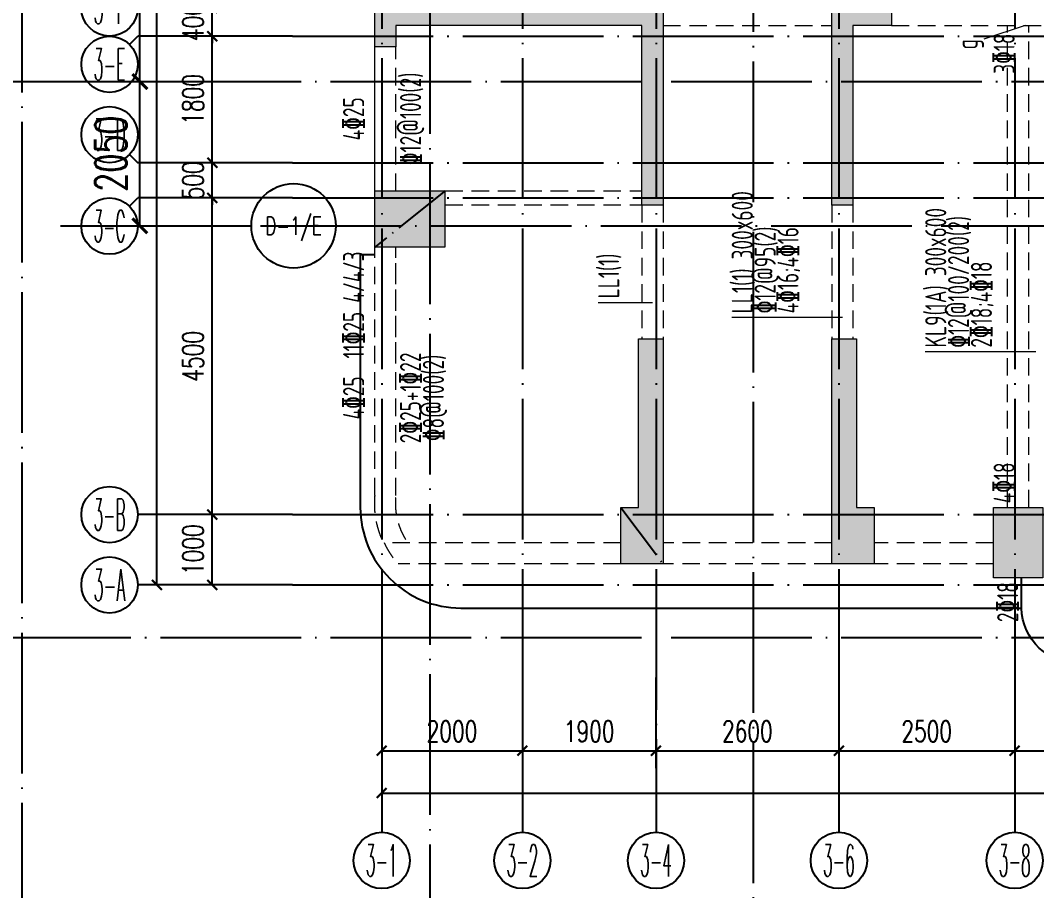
# Model space of a CAD drawing. Header units: millimetres. Extents: x 1089227 to 13101469, y 618865 to 10240562.
# Drawn here: x 3752863 to 3767314, y 4842912 to 4855282 of the extents above; entities that cross this region are included whole.
import ezdxf
from ezdxf.enums import TextEntityAlignment as Align

# ---------------------------------------------------------------- set-up
doc = ezdxf.new("R2010")
doc.units = ezdxf.units.MM
doc.header["$LTSCALE"] = 1000
doc.header["$PDMODE"] = 3
doc.header["$PDSIZE"] = 200
for name, pattern in [('DOTE', [2.42, 2, -0.2, 0.02, -0.2]), ('GB_DASHDOT3', [1.0675, 0.84, -0.105, 0.0175, -0.105]), ('HIDDEN', [0.375, 0.25, -0.125])]:
    doc.linetypes.add(name, pattern=pattern)
doc.layers.get('0').update_dxf_attribs({"linetype": 'CONTINUOUS'})
doc.layers.get('Defpoints').update_dxf_attribs({"linetype": 'CONTINUOUS'})
for name, color, linetype in [('AXIS', 3, 'CONTINUOUS'), ('AXIS_TEXT', 7, 'CONTINUOUS'), ('C-H', 8, 'CONTINUOUS'), ('DOTE', 1, 'DOTE'), ('PUB_DIM', 3, 'CONTINUOUS'), ('S-GRID-DE', 11, 'GB_DASHDOT3'), ('TK-TEXT', 7, 'CONTINUOUS'), ('降板范围', 7, 'CONTINUOUS')]:
    doc.layers.add(name, color=color, linetype=linetype)
for name, color, linetype, lineweight in [('S-BEAM-DASH', 4, 'HIDDEN', 0), ('S-WALL', 31, 'CONTINUOUS', 0), ('梁原位标注', 7, 'CONTINUOUS', 18), ('梁名称编号', 2, 'CONTINUOUS', 18), ('梁标注引线', 2, 'CONTINUOUS', 18), ('梁集中标注', 2, 'CONTINUOUS', 18)]:
    doc.layers.add(name, color=color, linetype=linetype, lineweight=lineweight)
doc.layers.add('TK-MEMO', color=8, linetype='CONTINUOUS', plot=False)
doc.styles.add('_TCH_AXIS', font='COMPLEX', dxfattribs={"bigfont": 'AllInOneBig.shx'})
doc.styles.add('_TCH_DIM_T3', font='SIMPLEX', dxfattribs={"width": 0.705882, "bigfont": 'AllInOneBig.shx'})
doc.styles.add('COMPLEX', font='COMPLEX', dxfattribs={"bigfont": 'AllInOneBig.shx'})
doc.styles.add('SADITK', font='sadixcsg.shx', dxfattribs={"bigfont": 'AllInOneBig.shx'})
doc.styles.add('SADITK-SX', font='simfang.ttf', dxfattribs={"width": 0.7})
doc.styles.add('Style 1', font='yjkeng.shx', dxfattribs={"width": 0.7, "height": 300, "bigfont": 'yjkchn.shx'})
doc.dimstyles.new('_TCH_ARCH&&100', dxfattribs={"dimtxt": 297.5, "dimasz": 100, "dimexe": 250, "dimexo": 300, "dimgap": 126.25, "dimtad": 1, "dimdec": 0, "dimzin": 0, "dimdsep": 46, "dimtxsty": '_TCH_DIM_T3', "dimblk": 'ARCHTICK', "dimcen": 0.09, "dimclrt": 7, "dimazin": 2, "dimtfac": 1, "dimtdec": 0, "dimtix": 1, "dimtmove": 2, "dimatfit": 3, "dimfxl": 0, "dimtolj": 1, "dimtzin": 0, "dimarcsym": 0})
doc.dimstyles.new('_TCH_ARCH&&150', dxfattribs={"dimtxt": 446.25, "dimasz": 150, "dimexe": 375, "dimexo": 450, "dimgap": 189.375, "dimtad": 1, "dimdec": 0, "dimzin": 0, "dimdsep": 46, "dimtxsty": '_TCH_DIM_T3', "dimblk": 'ARCHTICK', "dimcen": 0.09, "dimclrt": 7, "dimazin": 2, "dimtfac": 1, "dimtdec": 0, "dimtix": 1, "dimtmove": 2, "dimatfit": 3, "dimfxl": 0, "dimtolj": 1, "dimtzin": 0, "dimarcsym": 0})

# ---------------------------------------------------------------- blocks, each defined once
blk = doc.blocks.new('template_31-施工图_A0_A0_1.0000_3fa9c08c64a9101061c9a26412af947e', base_point=(-1189, 0))
at = {"layer": 'TK-MEMO', "style": 'SADITK', "width": 0.8}
blk.add_text('同一行需多名人员签字时，印刷体签名：1.同一行人名在同一单元中（图框、同个参照或块），若分多个，签字将出错；', height=28.5, dxfattribs=at).set_placement((-1190.257, 882.089), align=Align.BOTTOM_LEFT)
at = {"layer": 'TK-TEXT', "style": 'SADITK-SX', "width": 0.7}
for tag, p in [('市政会签', (-1176, 381.5)), ('园林会签', (-1176, 343.5)), ('幕墙会签', (-1176, 305.5)), ('装饰会签', (-1176, 267.5)), ('燃气会签', (-1176, 229.5)), ('暖通会签', (-1176, 191.5)), ('电气会签', (-1176, 153.5)), ('给排水会签', (-1176, 115.5)), ('结构会签', (-1176, 77.5)), ('建筑会签', (-1176, 39.5))]:
    blk.add_attdef(tag, text='', height=4, rotation=90, dxfattribs=at).set_placement(p, align=Align.MIDDLE_CENTER)
for tag, height, p in [('专业审定', 4, (1134.75, 268)), ('专业审核', 4, (1134.75, 248)), ('项目负责1', 4, (1134.75, 238)), ('项目负责2', 4, (1134.75, 228)), ('专业负责1', 4, (1134.75, 218)), ('专业负责2', 4, (1134.75, 208)), ('专业校对', 4, (1134.75, 198)), ('专业设计', 4, (1134.75, 188)), ('方案设计', 4, (1134.75, 178)), ('专业制图', 4, (1134.75, 168)), ('建设单位_001', 4, (1148.5, 140)), ('建设地点_001', 4, (1148.5, 124)), ('工程名称_001', 4, (1148.5, 106)), ('子项名称_001', 4, (1148.5, 86)), ('图纸名称_001', 4, (1148.5, 66)), ('版次', 4, (1129.5, 53)), ('日期', 4, (1165, 53)), ('图别', 4, (1129.5, 43)), ('图号', 4, (1165, 43)), ('合同号', 4, (1136, 30)), ('项目编号1', 2, (1114.065, 13.581)), ('阶段编号1', 2, (1132.25, 13.75)), ('子项编号1', 2, (1144.75, 13.75))]:
    blk.add_attdef(tag, text='', height=height, dxfattribs=at).set_placement(p, align=Align.MIDDLE_CENTER)
blk = doc.blocks.new('_ArchTick')
at = {"color": 0, "linetype": 'ByBlock', "const_width": 0.3}
blk.add_lwpolyline([(-0.707, -0.707), (0.707, 0.707)], dxfattribs=at)
blk = doc.blocks.new('*D119')
at = {"layer": 'AXIS', "color": 0, "lineweight": -2, "transparency": 16777216}
for p, q in [((-146174, 20732), (-146174, 18837)), ((-115024, 20732), (-115024, 18837)), ((-146174, 19087), (-115024, 19087))]:
    blk.add_line(p, q, dxfattribs=at)
at = {"layer": 'Defpoints', "color": 0, "transparency": 16777216}
for p in [(-146174, 21032), (-115024, 21032), (-115024, 19087)]:
    blk.add_point(p, dxfattribs=at)
at = {"layer": 'AXIS', "color": 0, "lineweight": -2, "transparency": 16777216, "xscale": 100, "yscale": 100, "zscale": 100, "rotation": 180}
blk.add_blockref('_ArchTick', (-146174, 19087), dxfattribs=at)
at = {"layer": 'AXIS', "color": 0, "lineweight": -2, "transparency": 16777216, "xscale": 100, "yscale": 100, "zscale": 100}
blk.add_blockref('_ArchTick', (-115024, 19087), dxfattribs=at)
at = {"layer": 'AXIS', "color": 7, "transparency": 16777216, "insert": (-130599, 19362), "char_height": 297.5, "attachment_point": 5, "style": '_TCH_DIM_T3'}
blk.add_mtext('\\A1;31150', dxfattribs=at)
blk = doc.blocks.new('*D120')
at = {"layer": 'AXIS', "color": 0, "lineweight": -2, "transparency": 16777216}
for p, q in [((-146174, 20732), (-146174, 19439)), ((-144174, 20732), (-144174, 19439)), ((-146174, 19689), (-144174, 19689))]:
    blk.add_line(p, q, dxfattribs=at)
at = {"layer": 'Defpoints', "color": 0, "transparency": 16777216}
for p in [(-146174, 21032), (-144174, 21032), (-144174, 19689)]:
    blk.add_point(p, dxfattribs=at)
at = {"layer": 'AXIS', "color": 0, "lineweight": -2, "transparency": 16777216, "xscale": 100, "yscale": 100, "zscale": 100, "rotation": 180}
blk.add_blockref('_ArchTick', (-146174, 19689), dxfattribs=at)
at = {"layer": 'AXIS', "color": 0, "lineweight": -2, "transparency": 16777216, "xscale": 100, "yscale": 100, "zscale": 100}
blk.add_blockref('_ArchTick', (-144174, 19689), dxfattribs=at)
at = {"layer": 'AXIS', "color": 7, "transparency": 16777216, "insert": (-145174, 19964), "char_height": 297.5, "attachment_point": 5, "style": '_TCH_DIM_T3'}
blk.add_mtext('\\A1;2000', dxfattribs=at)
blk = doc.blocks.new('*D121')
at = {"layer": 'AXIS', "color": 0, "lineweight": -2, "transparency": 16777216}
for p, q in [((-144174, 20732), (-144174, 19439)), ((-142274, 20732), (-142274, 19439)), ((-144174, 19689), (-142274, 19689))]:
    blk.add_line(p, q, dxfattribs=at)
at = {"layer": 'Defpoints', "color": 0, "transparency": 16777216}
for p in [(-144174, 21032), (-142274, 21032), (-142274, 19689)]:
    blk.add_point(p, dxfattribs=at)
at = {"layer": 'AXIS', "color": 0, "lineweight": -2, "transparency": 16777216, "xscale": 100, "yscale": 100, "zscale": 100, "rotation": 180}
blk.add_blockref('_ArchTick', (-144174, 19689), dxfattribs=at)
at = {"layer": 'AXIS', "color": 0, "lineweight": -2, "transparency": 16777216, "xscale": 100, "yscale": 100, "zscale": 100}
blk.add_blockref('_ArchTick', (-142274, 19689), dxfattribs=at)
at = {"layer": 'AXIS', "color": 7, "transparency": 16777216, "insert": (-143224, 19964), "char_height": 297.5, "attachment_point": 5, "style": '_TCH_DIM_T3'}
blk.add_mtext('\\A1;1900', dxfattribs=at)
blk = doc.blocks.new('*D122')
at = {"layer": 'AXIS', "color": 0, "lineweight": -2, "transparency": 16777216}
for p, q in [((-142274, 20732), (-142274, 19439)), ((-139674, 20732), (-139674, 19439)), ((-142274, 19689), (-139674, 19689))]:
    blk.add_line(p, q, dxfattribs=at)
at = {"layer": 'Defpoints', "color": 0, "transparency": 16777216}
for p in [(-142274, 21032), (-139674, 21032), (-139674, 19689)]:
    blk.add_point(p, dxfattribs=at)
at = {"layer": 'AXIS', "color": 0, "lineweight": -2, "transparency": 16777216, "xscale": 100, "yscale": 100, "zscale": 100, "rotation": 180}
blk.add_blockref('_ArchTick', (-142274, 19689), dxfattribs=at)
at = {"layer": 'AXIS', "color": 0, "lineweight": -2, "transparency": 16777216, "xscale": 100, "yscale": 100, "zscale": 100}
blk.add_blockref('_ArchTick', (-139674, 19689), dxfattribs=at)
at = {"layer": 'AXIS', "color": 7, "transparency": 16777216, "insert": (-140974, 19964), "char_height": 297.5, "attachment_point": 5, "style": '_TCH_DIM_T3'}
blk.add_mtext('\\A1;2600', dxfattribs=at)
blk = doc.blocks.new('*D123')
at = {"layer": 'AXIS', "color": 0, "lineweight": -2, "transparency": 16777216}
for p, q in [((-139674, 20732), (-139674, 19439)), ((-137174, 20732), (-137174, 19439)), ((-139674, 19689), (-137174, 19689))]:
    blk.add_line(p, q, dxfattribs=at)
at = {"layer": 'Defpoints', "color": 0, "transparency": 16777216}
for p in [(-139674, 21032), (-137174, 21032), (-137174, 19689)]:
    blk.add_point(p, dxfattribs=at)
at = {"layer": 'AXIS', "color": 0, "lineweight": -2, "transparency": 16777216, "xscale": 100, "yscale": 100, "zscale": 100, "rotation": 180}
blk.add_blockref('_ArchTick', (-139674, 19689), dxfattribs=at)
at = {"layer": 'AXIS', "color": 0, "lineweight": -2, "transparency": 16777216, "xscale": 100, "yscale": 100, "zscale": 100}
blk.add_blockref('_ArchTick', (-137174, 19689), dxfattribs=at)
at = {"layer": 'AXIS', "color": 7, "transparency": 16777216, "insert": (-138424, 19964), "char_height": 297.5, "attachment_point": 5, "style": '_TCH_DIM_T3'}
blk.add_mtext('\\A1;2500', dxfattribs=at)
blk = doc.blocks.new('*D124')
at = {"layer": 'AXIS', "color": 0, "lineweight": -2, "transparency": 16777216}
for p, q in [((-137174, 20732), (-137174, 19439)), ((-134474, 20732), (-134474, 19439)), ((-137174, 19689), (-134474, 19689))]:
    blk.add_line(p, q, dxfattribs=at)
at = {"layer": 'Defpoints', "color": 0, "transparency": 16777216}
for p in [(-137174, 21032), (-134474, 21032), (-134474, 19689)]:
    blk.add_point(p, dxfattribs=at)
at = {"layer": 'AXIS', "color": 0, "lineweight": -2, "transparency": 16777216, "xscale": 100, "yscale": 100, "zscale": 100, "rotation": 180}
blk.add_blockref('_ArchTick', (-137174, 19689), dxfattribs=at)
at = {"layer": 'AXIS', "color": 0, "lineweight": -2, "transparency": 16777216, "xscale": 100, "yscale": 100, "zscale": 100}
blk.add_blockref('_ArchTick', (-134474, 19689), dxfattribs=at)
at = {"layer": 'AXIS', "color": 7, "transparency": 16777216, "insert": (-135824, 19964), "char_height": 297.5, "attachment_point": 5, "style": '_TCH_DIM_T3'}
blk.add_mtext('\\A1;2700', dxfattribs=at)
blk = doc.blocks.new('_AXISO')
blk.add_circle((0, 0), 0.5)
at = {"layer": 'AXIS_TEXT', "style": 'COMPLEX', "width": 1.041667}
blk.add_attdef('A', text='', height=0.56, dxfattribs=at).set_placement((-0.25, -0.28), (0.25, -0.28), align=Align.FIT)
blk = doc.blocks.new('*D136')
at = {"layer": 'AXIS', "color": 0, "lineweight": -2, "transparency": 16777216}
for p, q in [((-147742, 58546), (-149621, 58546)), ((-149371, 22046), (-149371, 58546)), ((-147742, 22046), (-149621, 22046))]:
    blk.add_line(p, q, dxfattribs=at)
at = {"layer": 'Defpoints', "color": 0, "transparency": 16777216}
for p in [(-149371, 58546), (-147442, 58546), (-147442, 22046)]:
    blk.add_point(p, dxfattribs=at)
at = {"layer": 'AXIS', "color": 0, "lineweight": -2, "transparency": 16777216, "xscale": 100, "yscale": 100, "zscale": 100}
for p, rotation in [((-149371, 58546), 90), ((-149371, 22046), 270)]:
    blk.add_blockref('_ArchTick', p, dxfattribs=dict(at, rotation=rotation))
at = {"layer": 'AXIS', "color": 7, "transparency": 16777216, "insert": (-149646, 40296), "char_height": 297.5, "attachment_point": 5, "rotation": 90, "style": '_TCH_DIM_T3'}
blk.add_mtext('\\A1;36500', dxfattribs=at)
blk = doc.blocks.new('*D137')
at = {"layer": 'AXIS', "color": 0, "lineweight": -2, "transparency": 16777216}
for p, q in [((-147742, 23046), (-148833, 23046)), ((-148583, 22046), (-148583, 23046)), ((-147742, 22046), (-148833, 22046))]:
    blk.add_line(p, q, dxfattribs=at)
at = {"layer": 'Defpoints', "color": 0, "transparency": 16777216}
for p in [(-148583, 23046), (-147442, 23046), (-147442, 22046)]:
    blk.add_point(p, dxfattribs=at)
at = {"layer": 'AXIS', "color": 0, "lineweight": -2, "transparency": 16777216, "xscale": 100, "yscale": 100, "zscale": 100}
for p, rotation in [((-148583, 23046), 90), ((-148583, 22046), 270)]:
    blk.add_blockref('_ArchTick', p, dxfattribs=dict(at, rotation=rotation))
at = {"layer": 'AXIS', "color": 7, "transparency": 16777216, "insert": (-148858, 22546), "char_height": 297.5, "attachment_point": 5, "rotation": 90, "style": '_TCH_DIM_T3'}
blk.add_mtext('\\A1;1000', dxfattribs=at)
blk = doc.blocks.new('*D138')
at = {"layer": 'AXIS', "color": 0, "lineweight": -2, "transparency": 16777216}
for p, q in [((-147742, 27546), (-148833, 27546)), ((-148583, 23046), (-148583, 27546)), ((-147742, 23046), (-148833, 23046))]:
    blk.add_line(p, q, dxfattribs=at)
at = {"layer": 'Defpoints', "color": 0, "transparency": 16777216}
for p in [(-148583, 27546), (-147442, 27546), (-147442, 23046)]:
    blk.add_point(p, dxfattribs=at)
at = {"layer": 'AXIS', "color": 0, "lineweight": -2, "transparency": 16777216, "xscale": 100, "yscale": 100, "zscale": 100}
for p, rotation in [((-148583, 27546), 90), ((-148583, 23046), 270)]:
    blk.add_blockref('_ArchTick', p, dxfattribs=dict(at, rotation=rotation))
at = {"layer": 'AXIS', "color": 7, "transparency": 16777216, "insert": (-148858, 25296), "char_height": 297.5, "attachment_point": 5, "rotation": 90, "style": '_TCH_DIM_T3'}
blk.add_mtext('\\A1;4500', dxfattribs=at)
blk = doc.blocks.new('*D139')
at = {"layer": 'AXIS', "color": 0, "lineweight": -2, "transparency": 16777216}
for p, q in [((-147742, 28046), (-148833, 28046)), ((-148583, 28046), (-148583, 28146)), ((-148583, 27546), (-148583, 28046)), ((-147742, 27546), (-148833, 27546)), ((-148583, 27546), (-148583, 27446))]:
    blk.add_line(p, q, dxfattribs=at)
at = {"layer": 'Defpoints', "color": 0, "transparency": 16777216}
for p in [(-148583, 28046), (-147442, 28046), (-147442, 27546)]:
    blk.add_point(p, dxfattribs=at)
at = {"layer": 'AXIS', "color": 0, "lineweight": -2, "transparency": 16777216, "xscale": 100, "yscale": 100, "zscale": 100}
for p, rotation in [((-148583, 28046), 270), ((-148583, 27546), 90)]:
    blk.add_blockref('_ArchTick', p, dxfattribs=dict(at, rotation=rotation))
at = {"layer": 'AXIS', "color": 7, "transparency": 16777216, "insert": (-148858, 27796), "char_height": 297.5, "attachment_point": 5, "rotation": 90, "style": '_TCH_DIM_T3'}
blk.add_mtext('\\A1;500', dxfattribs=at)
blk = doc.blocks.new('*D140')
at = {"layer": 'AXIS', "color": 0, "lineweight": -2, "transparency": 16777216}
for p, q in [((-147742, 29846), (-148833, 29846)), ((-148583, 28046), (-148583, 29846)), ((-147742, 28046), (-148833, 28046))]:
    blk.add_line(p, q, dxfattribs=at)
at = {"layer": 'Defpoints', "color": 0, "transparency": 16777216}
for p in [(-148583, 29846), (-147442, 29846), (-147442, 28046)]:
    blk.add_point(p, dxfattribs=at)
at = {"layer": 'AXIS', "color": 0, "lineweight": -2, "transparency": 16777216, "xscale": 100, "yscale": 100, "zscale": 100}
for p, rotation in [((-148583, 29846), 90), ((-148583, 28046), 270)]:
    blk.add_blockref('_ArchTick', p, dxfattribs=dict(at, rotation=rotation))
at = {"layer": 'AXIS', "color": 7, "transparency": 16777216, "insert": (-148858, 28946), "char_height": 297.5, "attachment_point": 5, "rotation": 90, "style": '_TCH_DIM_T3'}
blk.add_mtext('\\A1;1800', dxfattribs=at)
blk = doc.blocks.new('*D141')
at = {"layer": 'AXIS', "color": 0, "lineweight": -2, "transparency": 16777216}
for p, q in [((-147742, 30246), (-148833, 30246)), ((-148583, 30246), (-148583, 30346)), ((-148583, 29846), (-148583, 30246)), ((-147742, 29846), (-148833, 29846)), ((-148583, 29846), (-148583, 29746))]:
    blk.add_line(p, q, dxfattribs=at)
at = {"layer": 'Defpoints', "color": 0, "transparency": 16777216}
for p in [(-148583, 30246), (-147442, 30246), (-147442, 29846)]:
    blk.add_point(p, dxfattribs=at)
at = {"layer": 'AXIS', "color": 0, "lineweight": -2, "transparency": 16777216, "xscale": 100, "yscale": 100, "zscale": 100}
for p, rotation in [((-148583, 30246), 270), ((-148583, 29846), 90)]:
    blk.add_blockref('_ArchTick', p, dxfattribs=dict(at, rotation=rotation))
at = {"layer": 'AXIS', "color": 7, "transparency": 16777216, "insert": (-148858, 30046), "char_height": 297.5, "attachment_point": 5, "rotation": 90, "style": '_TCH_DIM_T3'}
blk.add_mtext('\\A1;400', dxfattribs=at)
blk = doc.blocks.new('*D502')
at = {"layer": 'Defpoints', "color": 0, "transparency": 16777216}
for p in [(-151190, 37150), (-149613, 37150), (-151190, 29200)]:
    blk.add_point(p, dxfattribs=at)
at = {"layer": 'PUB_DIM', "color": 0, "lineweight": -2, "transparency": 16777216}
for p, q in [((-150740, 37150), (-149238, 37150)), ((-149613, 29200), (-149613, 37150)), ((-150740, 29200), (-149238, 29200))]:
    blk.add_line(p, q, dxfattribs=at)
at = {"layer": 'PUB_DIM', "color": 0, "lineweight": -2, "transparency": 16777216, "xscale": 150, "yscale": 150, "zscale": 150}
for p, rotation in [((-149613, 37150), 90), ((-149613, 29200), 270)]:
    blk.add_blockref('_ArchTick', p, dxfattribs=dict(at, rotation=rotation))
at = {"layer": 'PUB_DIM', "color": 7, "transparency": 16777216, "insert": (-150025, 33175), "char_height": 446.2, "attachment_point": 5, "rotation": 90, "style": '_TCH_DIM_T3'}
blk.add_mtext('\\A1;7950', dxfattribs=at)
blk = doc.blocks.new('*D503')
at = {"layer": 'Defpoints', "color": 0, "transparency": 16777216}
for p in [(-151190, 29200), (-149613, 29200), (-151190, 27150)]:
    blk.add_point(p, dxfattribs=at)
at = {"layer": 'PUB_DIM', "color": 0, "lineweight": -2, "transparency": 16777216}
for p, q in [((-150740, 29200), (-149238, 29200)), ((-149613, 27150), (-149613, 29200)), ((-150740, 27150), (-149238, 27150))]:
    blk.add_line(p, q, dxfattribs=at)
at = {"layer": 'PUB_DIM', "color": 0, "lineweight": -2, "transparency": 16777216, "xscale": 150, "yscale": 150, "zscale": 150}
for p, rotation in [((-149613, 29200), 90), ((-149613, 27150), 270)]:
    blk.add_blockref('_ArchTick', p, dxfattribs=dict(at, rotation=rotation))
at = {"layer": 'PUB_DIM', "color": 7, "transparency": 16777216, "insert": (-150025, 28175), "char_height": 446.2, "attachment_point": 5, "rotation": 90, "style": '_TCH_DIM_T3'}
blk.add_mtext('\\A1;2050', dxfattribs=at)
blk = doc.blocks.new('QZ-TL-0808')
at = {"layer": 'C-H'}
for points in [[(-106341, -66068), (-106341, -65468), (-102241, -65468), (-102241, -68318), (-102541, -68318), (-102541, -65768), (-106041, -65768), (-106041, -66068)], [(-99841, -68318), (-99841, -65468), (-98991, -65468), (-98991, -65768), (-99541, -65768), (-99541, -68318)], [(-106341, -68118), (-105341, -68118), (-105341, -68918), (-106341, -68918)], [(-102841, -73418), (-102841, -72618), (-102591, -72618), (-102591, -70218), (-102241, -70218), (-102241, -73418)], [(-99841, -73418), (-99841, -70218), (-99491, -70218), (-99491, -72618), (-99241, -72618), (-99241, -73418)], [(-97541, -72618), (-96841, -72618), (-96841, -73618), (-97541, -73618)]]:
    blk.add_hatch(color=256, dxfattribs=at).paths.add_polyline_path(points)
at = {"layer": 'S-WALL'}
for points in [[(-106341, -66068), (-106341, -65468), (-102241, -65468), (-102241, -68318), (-102541, -68318), (-102541, -65768), (-106041, -65768), (-106041, -66068), (-106341, -66068)], [(-99841, -68318), (-99841, -65468), (-98991, -65468), (-98991, -65768), (-99541, -65768), (-99541, -68318), (-99841, -68318)], [(-102841, -73418), (-102841, -72618), (-102591, -72618), (-102591, -70218), (-102241, -70218), (-102241, -73418), (-102841, -73418)], [(-99841, -73418), (-99841, -70218), (-99491, -70218), (-99491, -72618), (-99241, -72618), (-99241, -73418), (-99841, -73418)]]:
    blk.add_lwpolyline(points, dxfattribs=at)
for points in [[(-106341, -68118), (-105341, -68118), (-105341, -68918), (-106341, -68918)], [(-97541, -72618), (-96841, -72618), (-96841, -73618), (-97541, -73618)]]:
    blk.add_lwpolyline(points, close=True, dxfattribs=at)
blk = doc.blocks.new('1F柱网-0808')
blk.add_blockref('QZ-TL-0808', (144880, 148457))
blk = doc.blocks.new('2FJGBZ')
at = {"layer": 'S-BEAM-DASH'}
for p, q in [((42639, 82689), (45039, 82689)), ((45889, 82689), (48839, 82689)), ((47539, 75839), (47539, 82689)), ((47839, 75839), (47839, 82689)), ((38839, 80339), (38839, 82389)), ((39541, 80340), (42339, 80340)), ((39541, 80140), (42339, 80140)), ((42339, 80139), (42339, 78239)), ((42639, 80139), (42639, 78239)), ((45039, 80139), (45039, 78239)), ((45339, 80139), (45339, 78239)), ((38540, 76012), (38539, 79539)), ((38839, 77939), (38839, 79539)), ((38840, 76012), (38839, 79539)), ((42041, 75338), (38664, 75338)), ((45041, 75339), (42639, 75338)), ((47339, 75339), (45639, 75339)), ((42039, 75038), (38873, 75038)), ((45039, 75039), (42641, 75038)), ((47339, 75039), (45641, 75039))]:
    blk.add_line(p, q, dxfattribs=at)
at = {"layer": 'S-BEAM-DASH', "linetype": 'Continuous'}
blk.add_line((38539, 80339), (38539, 82389), dxfattribs=at)
at = {"layer": 'S-BEAM-DASH'}
for points in [[(38664, 75338, -0.139622), (38540, 76012)], [(39013, 75338, -0.18147), (38838, 75984, -0.139622)], [(38675, 75338, 0.075292), (38873, 75038, 0.075292)]]:
    blk.add_lwpolyline(points, format="xyb", dxfattribs=at)
at = {"layer": 'S-GRID-DE'}
for p, q in [((39541, 80340), (38539, 79539)), ((42041, 75840), (42641, 75038))]:
    blk.add_line(p, q, dxfattribs=at)
at = {"layer": '降板范围'}
for points in [[(38539, 79430), (38335, 79430), (38335, 75841, 0.414214), (39765, 74411), (47735, 74410), (47735, 74839)], [(52764, 73839), (52764, 73610), (48565, 73610, -0.40367), (47735, 74410, 1.541555)]]:
    blk.add_lwpolyline(points, format="xyb", dxfattribs=at)
blk.add_blockref('1F柱网-0808', (0, 0))
blk = doc.blocks.new('塔楼轴网260428')
at = {"layer": 'AXIS'}
for p, q in [((-149760.9, 29728.5), (-149643.7, 29845.6)), ((-147441.8, 29845.6), (-149643.7, 29845.6)), ((-149760.9, 28162.8), (-149643.7, 28045.6)), ((-147441.8, 28045.6), (-149643.7, 28045.6)), ((-149760.9, 27428.5), (-149643.7, 27545.6)), ((-147441.8, 27545.6), (-149643.7, 27545.6)), ((-147441.8, 23045.6), (-149643.7, 23045.6)), ((-147441.8, 22045.6), (-149643.7, 22045.6)), ((-146173.7, 18841.8), (-146173.7, 18529.8)), ((-144173.7, 18841.8), (-144173.7, 18529.8)), ((-142273.7, 18841.8), (-142273.7, 18529.8)), ((-139673.7, 18841.8), (-139673.7, 18529.8)), ((-137173.7, 18841.8), (-137173.7, 18529.8))]:
    blk.add_line(p, q, dxfattribs=at)
at = {"layer": 'DOTE', "color": 14}
for p, q in [((-146173.7, 63411.5), (-146173.7, 18841.8)), ((-144173.7, 63411.5), (-144173.7, 18841.8)), ((-142273.7, 63411.5), (-142273.7, 18841.8)), ((-139673.7, 63411.5), (-139673.7, 18841.8)), ((-137173.7, 63411.5), (-137173.7, 18841.8)), ((-147441.8, 29845.6), (-114108.2, 29845.6)), ((-147441.8, 28045.6), (-114108.2, 28045.6)), ((-147441.8, 27545.6), (-114108.2, 27545.6)), ((-147441.8, 23045.6), (-114108.2, 23045.6)), ((-147441.8, 22045.6), (-114108.2, 22045.6))]:
    blk.add_line(p, q, dxfattribs=at)
at = {"layer": 'AXIS'}
ref = blk.add_blockref('_AXISO', (-150043.7, 30245.6), dxfattribs=dict(at, xscale=800, yscale=800, zscale=800))
ref.add_attrib('A', '3-F', dxfattribs={"layer": 'AXIS_TEXT', "height": 452.55, "style": '_TCH_AXIS', "width": 0.344262}).set_placement((-150270, 30019.3), (-149817.4, 30019.3), align=Align.FIT)
ref = blk.add_blockref('_AXISO', (-150043.7, 29445.6), dxfattribs=dict(at, xscale=800, yscale=800, zscale=800))
ref.add_attrib('A', '3-E', dxfattribs={"layer": 'AXIS_TEXT', "height": 452.55, "style": '_TCH_AXIS', "width": 0.344262}).set_placement((-150270, 29219.3), (-149817.4, 29219.3), align=Align.FIT)
ref = blk.add_blockref('_AXISO', (-150043.7, 28445.6), dxfattribs=dict(at, xscale=800, yscale=800, zscale=800))
ref.add_attrib('A', '3-D', dxfattribs={"layer": 'AXIS_TEXT', "height": 452.55, "style": '_TCH_AXIS', "width": 0.33871}).set_placement((-150270, 28219.3), (-149817.4, 28219.3), align=Align.FIT)
ref = blk.add_blockref('_AXISO', (-150043.7, 27145.6), dxfattribs=dict(at, xscale=800, yscale=800, zscale=800))
ref.add_attrib('A', '3-C', dxfattribs={"layer": 'AXIS_TEXT', "height": 452.55, "style": '_TCH_AXIS', "width": 0.35}).set_placement((-150270, 26919.3), (-149817.4, 26919.3), align=Align.FIT)
ref = blk.add_blockref('_AXISO', (-150043.7, 23045.6), dxfattribs=dict(at, xscale=800, yscale=800, zscale=800))
ref.add_attrib('A', '3-B', dxfattribs={"layer": 'AXIS_TEXT', "height": 452.55, "style": '_TCH_AXIS', "width": 0.33871}).set_placement((-150270, 22819.3), (-149817.4, 22819.3), align=Align.FIT)
ref = blk.add_blockref('_AXISO', (-150043.7, 22045.6), dxfattribs=dict(at, xscale=800, yscale=800, zscale=800))
ref.add_attrib('A', '3-A', dxfattribs={"layer": 'AXIS_TEXT', "height": 452.55, "style": '_TCH_AXIS', "width": 0.333333}).set_placement((-150270, 21819.3), (-149817.4, 21819.3), align=Align.FIT)
ref = blk.add_blockref('_AXISO', (-146173.7, 18129.8), dxfattribs=dict(at, xscale=800, yscale=800, zscale=800))
ref.add_attrib('A', '3-1', dxfattribs={"layer": 'AXIS_TEXT', "height": 452.55, "style": '_TCH_AXIS', "width": 0.388889}).set_placement((-146400, 17903.5), (-145947.5, 17903.5), align=Align.FIT)
ref = blk.add_blockref('_AXISO', (-144173.7, 18129.8), dxfattribs=dict(at, xscale=800, yscale=800, zscale=800))
ref.add_attrib('A', '3-2', dxfattribs={"layer": 'AXIS_TEXT', "height": 452.55, "style": '_TCH_AXIS', "width": 0.355932}).set_placement((-144400, 17903.5), (-143947.5, 17903.5), align=Align.FIT)
ref = blk.add_blockref('_AXISO', (-142273.7, 18129.8), dxfattribs=dict(at, xscale=800, yscale=800, zscale=800))
ref.add_attrib('A', '3-4', dxfattribs={"layer": 'AXIS_TEXT', "height": 452.55, "style": '_TCH_AXIS', "width": 0.344262}).set_placement((-142500, 17903.5), (-142047.5, 17903.5), align=Align.FIT)
ref = blk.add_blockref('_AXISO', (-139673.7, 18129.8), dxfattribs=dict(at, xscale=800, yscale=800, zscale=800))
ref.add_attrib('A', '3-6', dxfattribs={"layer": 'AXIS_TEXT', "height": 452.55, "style": '_TCH_AXIS', "width": 0.355932}).set_placement((-139900, 17903.5), (-139447.5, 17903.5), align=Align.FIT)
ref = blk.add_blockref('_AXISO', (-137173.7, 18129.8), dxfattribs=dict(at, xscale=800, yscale=800, zscale=800))
ref.add_attrib('A', '3-8', dxfattribs={"layer": 'AXIS_TEXT', "height": 452.55, "style": '_TCH_AXIS', "width": 0.355932}).set_placement((-137400, 17903.5), (-136947.5, 17903.5), align=Align.FIT)
for p1, p2, distance, picture, middle in [((-147441.8, 22045.6), (-147441.8, 58545.6), 1928.9, '*D136', (-149645.7, 40295.6)), ((-147441.8, 29845.6), (-147441.8, 30245.6), 1140.9, '*D141', (-148857.7, 30045.6)), ((-147441.8, 28045.6), (-147441.8, 29845.6), 1140.9, '*D140', (-148857.7, 28945.6)), ((-147441.8, 27545.6), (-147441.8, 28045.6), 1140.9, '*D139', (-148857.7, 27795.6)), ((-147441.8, 23045.6), (-147441.8, 27545.6), 1140.9, '*D138', (-148857.7, 25295.6)), ((-147441.8, 22045.6), (-147441.8, 23045.6), 1140.9, '*D137', (-148857.7, 22545.6)), ((-146173.7, 21031.7), (-115023.7, 21031.7), -1944.9, '*D119', (-130598.7, 19361.9)), ((-146173.7, 21031.7), (-144173.7, 21031.7), -1343.1, '*D120', (-145173.7, 19963.6)), ((-144173.7, 21031.7), (-142273.7, 21031.7), -1343.1, '*D121', (-143223.7, 19963.6)), ((-142273.7, 21031.7), (-139673.7, 21031.7), -1343.1, '*D122', (-140973.7, 19963.6)), ((-139673.7, 21031.7), (-137173.7, 21031.7), -1343.1, '*D123', (-138423.7, 19963.6)), ((-137173.7, 21031.7), (-134473.7, 21031.7), -1343.1, '*D124', (-135823.7, 19963.6))]:
    dim = blk.add_aligned_dim(p1=p1, p2=p2, distance=distance, dimstyle='_TCH_ARCH&&100', dxfattribs=at)
    dim.commit()
    dim.dimension.update_dxf_attribs({"geometry": picture, "text_midpoint": middle})
blk = doc.blocks.new('裙房轴网260428')
at = {"layer": 'AXIS'}
blk.add_line((-149526.5, 27150), (-148026.5, 27150), dxfattribs=at)
at = {"layer": 'DOTE', "color": 16, "linetype": 'DOTE'}
for p, q in [((-140890, 73046.5), (-140890, -1000)), ((-145490, 71595.9), (-145490, -1000)), ((-151290, 69766.8), (-151290, -1000)), ((-163840, 29200), (-43972.1, 29200)), ((-147897.2, 27150), (-101831.4, 27150)), ((-163840, 21300), (-43972.1, 21300))]:
    blk.add_line(p, q, dxfattribs=at)
at = {"layer": 'AXIS'}
ref = blk.add_blockref('_AXISO', (-147426.5, 27150), dxfattribs=dict(at, xscale=1200, yscale=1200, zscale=1200))
ref.add_attrib('A', 'D-1/E', dxfattribs={"layer": 'AXIS_TEXT', "height": 253.71, "style": '_TCH_AXIS', "width": 0.65625}).set_placement((-147826.9, 27023.1), (-147026.1, 27023.1), align=Align.FIT)
at = {"layer": 'PUB_DIM'}
for p1, p2, picture, middle in [((-151190, 29200), (-151190, 37150), '*D502', (-150025.1, 33175)), ((-151190, 27150), (-151190, 29200), '*D503', (-150025.1, 28175))]:
    dim = blk.add_aligned_dim(p1=p1, p2=p2, distance=-1577.4, dimstyle='_TCH_ARCH&&150', dxfattribs=at)
    dim.commit()
    dim.dimension.update_dxf_attribs({"geometry": picture, "text_midpoint": middle})
blk = doc.blocks.new('04地块地下轴网260428')
for name in ['裙房轴网260428', '塔楼轴网260428']:
    blk.add_blockref(name, (0, 0))

msp = doc.modelspace()

# ---------------------------------------------------------------- linework, layer by layer
at = {"layer": '梁原位标注', "lineweight": 18}
msp.add_line((3767151.576, 4855207.447), (3766563.38, 4855016.33), dxfattribs=at)
at = {"layer": '梁标注引线', "color": 6, "lineweight": 18}
for p, q in [((3761851.576, 4851269.37), (3761078.499, 4851269.37)), ((3764551.576, 4851057.446), (3762978.499, 4851057.446)), ((3767301.576, 4850570.072), (3765728.499, 4850570.072))]:
    msp.add_line(p, q, dxfattribs=at)

# ---------------------------------------------------------------- block references
for name, p in [('2FJGBZ', (3719362.209, 4772518.421)), ('04地块地下轴网260428', (3904175.334, 4825211.796))]:
    msp.add_blockref(name, p)
at = {"xscale": 150, "yscale": 150, "zscale": 150, "rotation": 35.00532206532363}
msp.add_blockref('template_31-施工图_A0_A0_1.0000_3fa9c08c64a9101061c9a26412af947e', (3701586.318, 4721512.406), dxfattribs=at)

# ---------------------------------------------------------------- texts
at = {"layer": '梁原位标注', "style": 'Style 1', "width": 0.7}
for s, p in [('3%%13318', (3767091.576, 4855094.947)), ('g', (3766563.38, 4855016.33)), ('11%%13325 4/4/3', (3757841.576, 4851997.447)), ('2%%13318', (3767141.576, 4847297.447))]:
    msp.add_text(s, height=300, rotation=90, dxfattribs=at).set_placement(p, align=Align.BOTTOM_RIGHT)
for s, p in [('%%13212@100(2)', (3758261.576, 4853882.447)), ('2%%13325+1%%13322', (3758261.576, 4849915.707)), ('%%1328@100(2)', (3758586.576, 4849915.707))]:
    msp.add_text(s, height=300, rotation=90, dxfattribs=at).set_placement(p, align=Align.TOP_CENTER)
for p in [(3757841.576, 4853882.447), (3757841.576, 4849915.707)]:
    msp.add_text('4%%13325', height=300, rotation=90, dxfattribs=at).set_placement(p, align=Align.BOTTOM_CENTER)
msp.add_text('4%%13318', height=300, rotation=90, dxfattribs=at).set_placement((3767091.576, 4848417.447), align=Align.BOTTOM_LEFT)
at = {"layer": '梁名称编号', "color": 6, "style": 'Style 1', "width": 0.7}
for s, p in [('LL1(1) 300x600', (3762978.499, 4851117.446)), ('KL9(1A) 300x600', (3765728.499, 4850630.072)), ('LL1(1)', (3761078.499, 4851329.37))]:
    msp.add_text(s, height=300, rotation=90, dxfattribs=at).set_placement(p, align=Align.TOP_LEFT)
at = {"layer": '梁集中标注', "color": 6, "style": 'Style 1', "width": 0.7}
for s, p in [('%%13212@100/200(2)', (3766053.499, 4850630.072)), ('%%13212@95(2)', (3763303.499, 4851117.446)), ('4%%13316;4%%13316', (3763628.499, 4851117.446)), ('2%%13318;4%%13318', (3766378.499, 4850630.072))]:
    msp.add_text(s, height=300, rotation=90, dxfattribs=at).set_placement(p, align=Align.TOP_LEFT)

doc.saveas('drawing.dxf')
